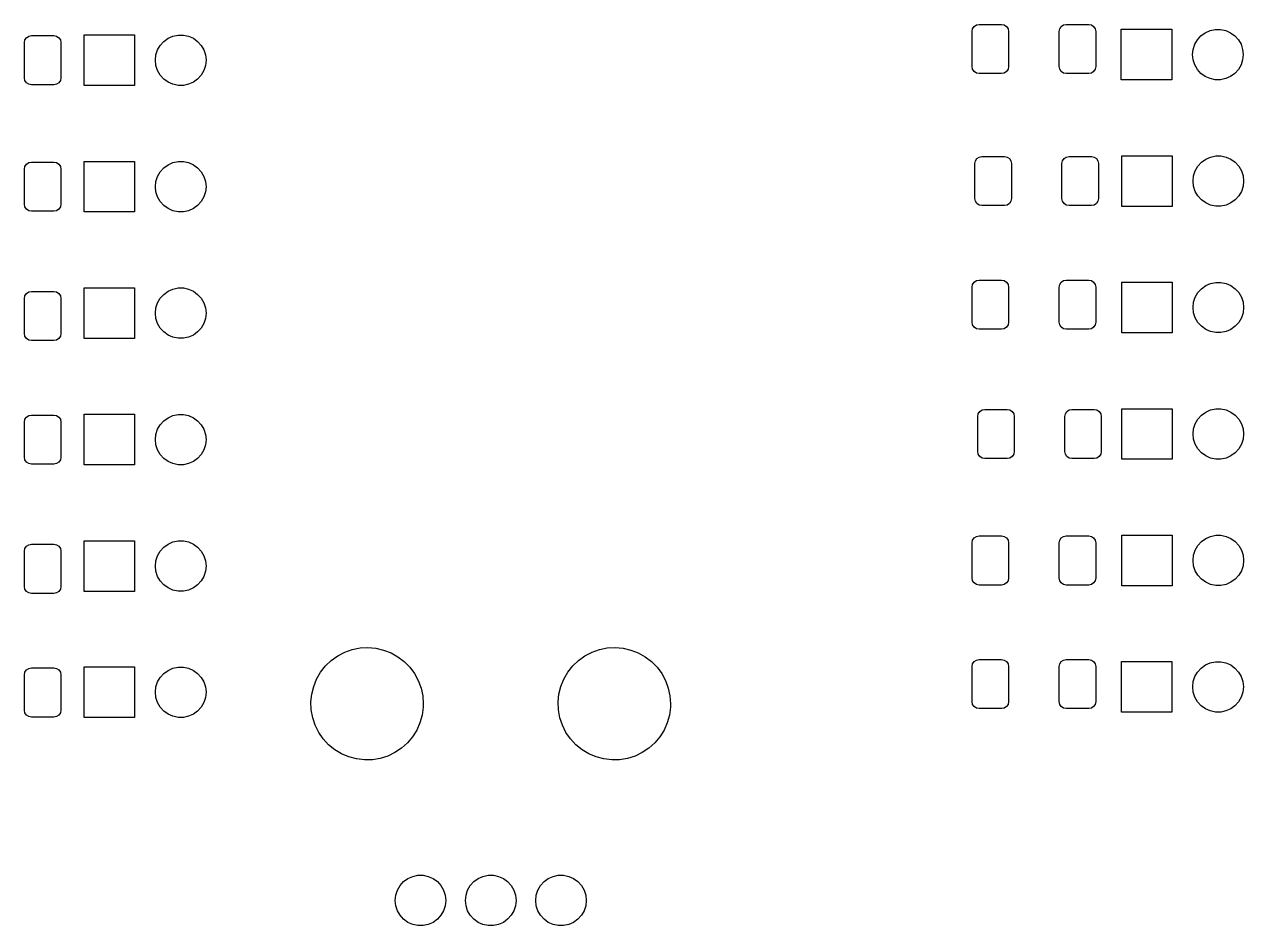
# Model space of a CAD drawing. Extents: x 119 to 479, y -311 to -51.
# Drawn here: x 300.5 to 343.9, y -178.29 to -146.22 of the extents above; entities that cross this region are included whole.
import ezdxf

# ---------------------------------------------------------------- set-up
doc = ezdxf.new("R2010")
doc.units = 0
doc.layers.add('BLACK', color=7, linetype='CONTINUOUS')

msp = doc.modelspace()

# ---------------------------------------------------------------- linework, layer by layer
at = {"layer": 'BLACK', "linetype": 'CONTINUOUS'}
for p, q in [((334.308, -146.298), (334.389, -146.244)), ((334.389, -146.244), (334.485, -146.225)), ((334.485, -146.225), (335.285, -146.225)), ((335.285, -146.225), (335.381, -146.244)), ((335.381, -146.244), (335.462, -146.298)), ((337.408, -146.298), (337.489, -146.244)), ((337.489, -146.244), (337.585, -146.225)), ((337.585, -146.225), (338.385, -146.225)), ((338.385, -146.225), (338.481, -146.244)), ((338.481, -146.244), (338.562, -146.298)), ((300.573, -146.698), (300.654, -146.644)), ((300.654, -146.644), (300.75, -146.625)), ((300.75, -146.625), (301.55, -146.625)), ((301.55, -146.625), (301.646, -146.644)), ((301.646, -146.644), (301.727, -146.698)), ((302.625, -148.4), (302.625, -146.6)), ((302.625, -146.6), (304.425, -146.6)), ((304.425, -146.6), (304.425, -148.4)), ((305.615, -146.721), (305.787, -146.644)), ((305.787, -146.644), (305.971, -146.605)), ((305.971, -146.605), (306.159, -146.605)), ((306.159, -146.605), (306.343, -146.644)), ((306.343, -146.644), (306.515, -146.721)), ((334.235, -146.475), (334.254, -146.379)), ((334.235, -147.725), (334.235, -146.475)), ((334.254, -146.379), (334.308, -146.298)), ((335.462, -146.298), (335.516, -146.379)), ((335.516, -146.379), (335.535, -146.475)), ((335.535, -146.475), (335.535, -147.725)), ((337.335, -146.475), (337.354, -146.379)), ((337.335, -147.725), (337.335, -146.475)), ((337.354, -146.379), (337.408, -146.298)), ((338.562, -146.298), (338.616, -146.379)), ((338.616, -146.379), (338.635, -146.475)), ((338.635, -146.475), (338.635, -147.725)), ((339.545, -148.2), (339.545, -146.4)), ((339.545, -146.4), (341.345, -146.4)), ((341.345, -146.4), (341.345, -148.2)), ((342.257, -146.771), (342.383, -146.631)), ((342.383, -146.631), (342.535, -146.521)), ((342.535, -146.521), (342.707, -146.444)), ((342.707, -146.444), (342.891, -146.405)), ((342.891, -146.405), (343.079, -146.405)), ((343.079, -146.405), (343.263, -146.444)), ((343.263, -146.444), (343.435, -146.521)), ((343.435, -146.521), (343.587, -146.631)), ((343.587, -146.631), (343.713, -146.771)), ((300.5, -146.875), (300.519, -146.779)), ((300.5, -148.125), (300.5, -146.875)), ((300.519, -146.779), (300.573, -146.698)), ((301.727, -146.698), (301.781, -146.779)), ((301.781, -146.779), (301.8, -146.875)), ((301.8, -146.875), (301.8, -148.125)), ((305.243, -147.134), (305.337, -146.971)), ((305.337, -146.971), (305.463, -146.831)), ((305.463, -146.831), (305.615, -146.721)), ((306.515, -146.721), (306.667, -146.831)), ((306.667, -146.831), (306.793, -146.971)), ((306.793, -146.971), (306.887, -147.134)), ((342.085, -147.3), (342.105, -147.113)), ((342.105, -147.113), (342.163, -146.934)), ((342.163, -146.934), (342.257, -146.771)), ((343.713, -146.771), (343.807, -146.934)), ((343.807, -146.934), (343.865, -147.113)), ((343.865, -147.113), (343.885, -147.3)), ((305.165, -147.5), (305.185, -147.313)), ((305.185, -147.687), (305.165, -147.5)), ((305.185, -147.313), (305.243, -147.134)), ((306.887, -147.134), (306.945, -147.313)), ((306.945, -147.313), (306.965, -147.5)), ((306.965, -147.5), (306.945, -147.687)), ((342.105, -147.487), (342.085, -147.3)), ((342.163, -147.666), (342.105, -147.487)), ((343.865, -147.487), (343.807, -147.666)), ((343.885, -147.3), (343.865, -147.487)), ((305.243, -147.866), (305.185, -147.687)), ((305.337, -148.029), (305.243, -147.866)), ((306.887, -147.866), (306.793, -148.029)), ((306.945, -147.687), (306.887, -147.866)), ((334.254, -147.821), (334.235, -147.725)), ((334.308, -147.902), (334.254, -147.821)), ((334.389, -147.956), (334.308, -147.902)), ((334.485, -147.975), (334.389, -147.956)), ((335.285, -147.975), (334.485, -147.975)), ((335.381, -147.956), (335.285, -147.975)), ((335.462, -147.902), (335.381, -147.956)), ((335.516, -147.821), (335.462, -147.902)), ((335.535, -147.725), (335.516, -147.821)), ((337.354, -147.821), (337.335, -147.725)), ((337.408, -147.902), (337.354, -147.821)), ((337.489, -147.956), (337.408, -147.902)), ((337.585, -147.975), (337.489, -147.956)), ((338.385, -147.975), (337.585, -147.975)), ((338.481, -147.956), (338.385, -147.975)), ((338.562, -147.902), (338.481, -147.956)), ((338.616, -147.821), (338.562, -147.902)), ((338.635, -147.725), (338.616, -147.821)), ((342.257, -147.829), (342.163, -147.666)), ((342.383, -147.969), (342.257, -147.829)), ((342.535, -148.079), (342.383, -147.969)), ((343.587, -147.969), (343.435, -148.079)), ((343.713, -147.829), (343.587, -147.969)), ((343.807, -147.666), (343.713, -147.829)), ((300.519, -148.221), (300.5, -148.125)), ((300.573, -148.302), (300.519, -148.221)), ((300.654, -148.356), (300.573, -148.302)), ((300.75, -148.375), (300.654, -148.356)), ((301.55, -148.375), (300.75, -148.375)), ((301.646, -148.356), (301.55, -148.375)), ((301.727, -148.302), (301.646, -148.356)), ((301.781, -148.221), (301.727, -148.302)), ((301.8, -148.125), (301.781, -148.221)), ((304.425, -148.4), (302.625, -148.4)), ((305.463, -148.169), (305.337, -148.029)), ((305.615, -148.279), (305.463, -148.169)), ((305.787, -148.356), (305.615, -148.279)), ((305.971, -148.395), (305.787, -148.356)), ((306.159, -148.395), (305.971, -148.395)), ((306.343, -148.356), (306.159, -148.395)), ((306.515, -148.279), (306.343, -148.356)), ((306.667, -148.169), (306.515, -148.279)), ((306.793, -148.029), (306.667, -148.169)), ((341.345, -148.2), (339.545, -148.2)), ((342.707, -148.156), (342.535, -148.079)), ((342.891, -148.195), (342.707, -148.156)), ((343.079, -148.195), (342.891, -148.195)), ((343.263, -148.156), (343.079, -148.195)), ((343.435, -148.079), (343.263, -148.156)), ((334.354, -151.079), (334.408, -150.998)), ((334.408, -150.998), (334.489, -150.944)), ((334.489, -150.944), (334.585, -150.925)), ((334.585, -150.925), (335.385, -150.925)), ((335.385, -150.925), (335.481, -150.944)), ((335.481, -150.944), (335.562, -150.998)), ((335.562, -150.998), (335.616, -151.079)), ((337.454, -151.079), (337.508, -150.998)), ((337.508, -150.998), (337.589, -150.944)), ((337.589, -150.944), (337.685, -150.925)), ((337.685, -150.925), (338.485, -150.925)), ((338.485, -150.925), (338.581, -150.944)), ((338.581, -150.944), (338.662, -150.998)), ((338.662, -150.998), (338.716, -151.079)), ((339.56, -152.7), (339.56, -150.9)), ((339.56, -150.9), (341.36, -150.9)), ((341.36, -150.9), (341.36, -152.7)), ((342.398, -151.131), (342.55, -151.021)), ((342.55, -151.021), (342.722, -150.944)), ((342.722, -150.944), (342.906, -150.905)), ((342.906, -150.905), (343.094, -150.905)), ((343.094, -150.905), (343.278, -150.944)), ((343.278, -150.944), (343.45, -151.021)), ((343.45, -151.021), (343.602, -151.131)), ((300.5, -151.375), (300.519, -151.279)), ((300.5, -152.625), (300.5, -151.375)), ((300.519, -151.279), (300.573, -151.198)), ((300.573, -151.198), (300.654, -151.144)), ((300.654, -151.144), (300.75, -151.125)), ((300.75, -151.125), (301.55, -151.125)), ((301.55, -151.125), (301.646, -151.144)), ((301.646, -151.144), (301.727, -151.198)), ((301.727, -151.198), (301.781, -151.279)), ((301.781, -151.279), (301.8, -151.375)), ((301.8, -151.375), (301.8, -152.625)), ((302.625, -152.9), (302.625, -151.1)), ((302.625, -151.1), (304.425, -151.1)), ((304.425, -151.1), (304.425, -152.9)), ((305.337, -151.471), (305.463, -151.331)), ((305.463, -151.331), (305.615, -151.221)), ((305.615, -151.221), (305.787, -151.144)), ((305.787, -151.144), (305.971, -151.105)), ((305.971, -151.105), (306.159, -151.105)), ((306.159, -151.105), (306.343, -151.144)), ((306.343, -151.144), (306.515, -151.221)), ((306.515, -151.221), (306.667, -151.331)), ((306.667, -151.331), (306.793, -151.471)), ((334.335, -151.175), (334.354, -151.079)), ((334.335, -152.425), (334.335, -151.175)), ((335.616, -151.079), (335.635, -151.175)), ((335.635, -151.175), (335.635, -152.425)), ((337.435, -151.175), (337.454, -151.079)), ((337.435, -152.425), (337.435, -151.175)), ((338.716, -151.079), (338.735, -151.175)), ((338.735, -151.175), (338.735, -152.425)), ((342.12, -151.613), (342.178, -151.434)), ((342.178, -151.434), (342.272, -151.271)), ((342.272, -151.271), (342.398, -151.131)), ((343.602, -151.131), (343.728, -151.271)), ((343.728, -151.271), (343.822, -151.434)), ((343.822, -151.434), (343.88, -151.613)), ((305.165, -152), (305.185, -151.813)), ((305.185, -151.813), (305.243, -151.634)), ((305.243, -151.634), (305.337, -151.471)), ((306.793, -151.471), (306.887, -151.634)), ((306.887, -151.634), (306.945, -151.813)), ((306.945, -151.813), (306.965, -152)), ((342.1, -151.8), (342.12, -151.613)), ((342.12, -151.987), (342.1, -151.8)), ((343.88, -151.613), (343.9, -151.8)), ((343.9, -151.8), (343.88, -151.987)), ((305.185, -152.187), (305.165, -152)), ((305.243, -152.366), (305.185, -152.187)), ((306.945, -152.187), (306.887, -152.366)), ((306.965, -152), (306.945, -152.187)), ((342.178, -152.166), (342.12, -151.987)), ((342.272, -152.329), (342.178, -152.166)), ((342.398, -152.469), (342.272, -152.329)), ((343.728, -152.329), (343.602, -152.469)), ((343.822, -152.166), (343.728, -152.329)), ((343.88, -151.987), (343.822, -152.166)), ((300.519, -152.721), (300.5, -152.625)), ((300.573, -152.802), (300.519, -152.721)), ((301.781, -152.721), (301.727, -152.802)), ((301.8, -152.625), (301.781, -152.721)), ((305.337, -152.529), (305.243, -152.366)), ((305.463, -152.669), (305.337, -152.529)), ((305.615, -152.779), (305.463, -152.669)), ((306.667, -152.669), (306.515, -152.779)), ((306.793, -152.529), (306.667, -152.669)), ((306.887, -152.366), (306.793, -152.529)), ((334.354, -152.521), (334.335, -152.425)), ((334.408, -152.602), (334.354, -152.521)), ((334.489, -152.656), (334.408, -152.602)), ((334.585, -152.675), (334.489, -152.656)), ((335.385, -152.675), (334.585, -152.675)), ((335.481, -152.656), (335.385, -152.675)), ((335.562, -152.602), (335.481, -152.656)), ((335.616, -152.521), (335.562, -152.602)), ((335.635, -152.425), (335.616, -152.521)), ((337.454, -152.521), (337.435, -152.425)), ((337.508, -152.602), (337.454, -152.521)), ((337.589, -152.656), (337.508, -152.602)), ((337.685, -152.675), (337.589, -152.656)), ((338.485, -152.675), (337.685, -152.675)), ((338.581, -152.656), (338.485, -152.675)), ((338.662, -152.602), (338.581, -152.656)), ((338.716, -152.521), (338.662, -152.602)), ((338.735, -152.425), (338.716, -152.521)), ((341.36, -152.7), (339.56, -152.7)), ((342.55, -152.579), (342.398, -152.469)), ((342.722, -152.656), (342.55, -152.579)), ((342.906, -152.695), (342.722, -152.656)), ((343.094, -152.695), (342.906, -152.695)), ((343.278, -152.656), (343.094, -152.695)), ((343.45, -152.579), (343.278, -152.656)), ((343.602, -152.469), (343.45, -152.579)), ((300.654, -152.856), (300.573, -152.802)), ((300.75, -152.875), (300.654, -152.856)), ((301.55, -152.875), (300.75, -152.875)), ((301.646, -152.856), (301.55, -152.875)), ((301.727, -152.802), (301.646, -152.856)), ((304.425, -152.9), (302.625, -152.9)), ((305.787, -152.856), (305.615, -152.779)), ((305.971, -152.895), (305.787, -152.856)), ((306.159, -152.895), (305.971, -152.895)), ((306.343, -152.856), (306.159, -152.895)), ((306.515, -152.779), (306.343, -152.856)), ((334.308, -155.398), (334.389, -155.344)), ((334.389, -155.344), (334.485, -155.325)), ((334.485, -155.325), (335.285, -155.325)), ((335.285, -155.325), (335.381, -155.344)), ((335.381, -155.344), (335.462, -155.398)), ((337.408, -155.398), (337.489, -155.344)), ((337.489, -155.344), (337.585, -155.325)), ((337.585, -155.325), (338.385, -155.325)), ((338.385, -155.325), (338.481, -155.344)), ((338.481, -155.344), (338.562, -155.398)), ((300.519, -155.879), (300.573, -155.798)), ((300.573, -155.798), (300.654, -155.744)), ((300.654, -155.744), (300.75, -155.725)), ((300.75, -155.725), (301.55, -155.725)), ((301.55, -155.725), (301.646, -155.744)), ((301.646, -155.744), (301.727, -155.798)), ((301.727, -155.798), (301.781, -155.879)), ((302.625, -157.4), (302.625, -155.6)), ((302.625, -155.6), (304.425, -155.6)), ((304.425, -155.6), (304.425, -157.4)), ((305.463, -155.831), (305.615, -155.721)), ((305.615, -155.721), (305.787, -155.644)), ((305.787, -155.644), (305.971, -155.605)), ((305.971, -155.605), (306.159, -155.605)), ((306.159, -155.605), (306.343, -155.644)), ((306.343, -155.644), (306.515, -155.721)), ((306.515, -155.721), (306.667, -155.831)), ((334.235, -155.575), (334.254, -155.479)), ((334.235, -156.825), (334.235, -155.575)), ((334.254, -155.479), (334.308, -155.398)), ((335.462, -155.398), (335.516, -155.479)), ((335.516, -155.479), (335.535, -155.575)), ((335.535, -155.575), (335.535, -156.825)), ((337.335, -155.575), (337.354, -155.479)), ((337.335, -156.825), (337.335, -155.575)), ((337.354, -155.479), (337.408, -155.398)), ((338.562, -155.398), (338.616, -155.479)), ((338.616, -155.479), (338.635, -155.575)), ((338.635, -155.575), (338.635, -156.825)), ((339.56, -157.2), (339.56, -155.4)), ((339.56, -155.4), (341.36, -155.4)), ((341.36, -155.4), (341.36, -157.2)), ((342.178, -155.934), (342.272, -155.771)), ((342.272, -155.771), (342.398, -155.631)), ((342.398, -155.631), (342.55, -155.521)), ((342.55, -155.521), (342.722, -155.444)), ((342.722, -155.444), (342.906, -155.405)), ((342.906, -155.405), (343.094, -155.405)), ((343.094, -155.405), (343.278, -155.444)), ((343.278, -155.444), (343.45, -155.521)), ((343.45, -155.521), (343.602, -155.631)), ((343.602, -155.631), (343.728, -155.771)), ((343.728, -155.771), (343.822, -155.934)), ((300.5, -155.975), (300.519, -155.879)), ((300.5, -157.225), (300.5, -155.975)), ((301.781, -155.879), (301.8, -155.975)), ((301.8, -155.975), (301.8, -157.225)), ((305.185, -156.313), (305.243, -156.134)), ((305.243, -156.134), (305.337, -155.971)), ((305.337, -155.971), (305.463, -155.831)), ((306.667, -155.831), (306.793, -155.971)), ((306.793, -155.971), (306.887, -156.134)), ((306.887, -156.134), (306.945, -156.313)), ((342.1, -156.3), (342.12, -156.113)), ((342.12, -156.113), (342.178, -155.934)), ((343.822, -155.934), (343.88, -156.113)), ((343.88, -156.113), (343.9, -156.3)), ((305.165, -156.5), (305.185, -156.313)), ((305.185, -156.687), (305.165, -156.5)), ((306.945, -156.313), (306.965, -156.5)), ((306.965, -156.5), (306.945, -156.687)), ((342.12, -156.487), (342.1, -156.3)), ((342.178, -156.666), (342.12, -156.487)), ((342.272, -156.829), (342.178, -156.666)), ((343.822, -156.666), (343.728, -156.829)), ((343.88, -156.487), (343.822, -156.666)), ((343.9, -156.3), (343.88, -156.487)), ((305.243, -156.866), (305.185, -156.687)), ((305.337, -157.029), (305.243, -156.866)), ((305.463, -157.169), (305.337, -157.029)), ((306.793, -157.029), (306.667, -157.169)), ((306.887, -156.866), (306.793, -157.029)), ((306.945, -156.687), (306.887, -156.866)), ((334.254, -156.921), (334.235, -156.825)), ((334.308, -157.002), (334.254, -156.921)), ((334.389, -157.056), (334.308, -157.002)), ((334.485, -157.075), (334.389, -157.056)), ((335.285, -157.075), (334.485, -157.075)), ((335.381, -157.056), (335.285, -157.075)), ((335.462, -157.002), (335.381, -157.056)), ((335.516, -156.921), (335.462, -157.002)), ((335.535, -156.825), (335.516, -156.921)), ((337.354, -156.921), (337.335, -156.825)), ((337.408, -157.002), (337.354, -156.921)), ((337.489, -157.056), (337.408, -157.002)), ((337.585, -157.075), (337.489, -157.056)), ((338.385, -157.075), (337.585, -157.075)), ((338.481, -157.056), (338.385, -157.075)), ((338.562, -157.002), (338.481, -157.056)), ((338.616, -156.921), (338.562, -157.002)), ((338.635, -156.825), (338.616, -156.921)), ((342.398, -156.969), (342.272, -156.829)), ((342.55, -157.079), (342.398, -156.969)), ((342.722, -157.156), (342.55, -157.079)), ((343.45, -157.079), (343.278, -157.156)), ((343.602, -156.969), (343.45, -157.079)), ((343.728, -156.829), (343.602, -156.969)), ((300.519, -157.321), (300.5, -157.225)), ((300.573, -157.402), (300.519, -157.321)), ((300.654, -157.456), (300.573, -157.402)), ((300.75, -157.475), (300.654, -157.456)), ((301.55, -157.475), (300.75, -157.475)), ((301.646, -157.456), (301.55, -157.475)), ((301.727, -157.402), (301.646, -157.456)), ((301.781, -157.321), (301.727, -157.402)), ((301.8, -157.225), (301.781, -157.321)), ((304.425, -157.4), (302.625, -157.4)), ((305.615, -157.279), (305.463, -157.169)), ((305.787, -157.356), (305.615, -157.279)), ((305.971, -157.395), (305.787, -157.356)), ((306.159, -157.395), (305.971, -157.395)), ((306.343, -157.356), (306.159, -157.395)), ((306.515, -157.279), (306.343, -157.356)), ((306.667, -157.169), (306.515, -157.279)), ((341.36, -157.2), (339.56, -157.2)), ((342.906, -157.195), (342.722, -157.156)), ((343.094, -157.195), (342.906, -157.195)), ((343.278, -157.156), (343.094, -157.195)), ((300.573, -160.198), (300.654, -160.144)), ((300.654, -160.144), (300.75, -160.125)), ((300.75, -160.125), (301.55, -160.125)), ((301.55, -160.125), (301.646, -160.144)), ((301.646, -160.144), (301.727, -160.198)), ((302.625, -161.9), (302.625, -160.1)), ((302.625, -160.1), (304.425, -160.1)), ((304.425, -160.1), (304.425, -161.9)), ((305.615, -160.221), (305.787, -160.144)), ((305.787, -160.144), (305.971, -160.105)), ((305.971, -160.105), (306.159, -160.105)), ((306.159, -160.105), (306.343, -160.144)), ((306.343, -160.144), (306.515, -160.221)), ((334.435, -160.175), (334.454, -160.079)), ((334.454, -160.079), (334.508, -159.998)), ((334.508, -159.998), (334.589, -159.944)), ((334.589, -159.944), (334.685, -159.925)), ((334.685, -159.925), (335.485, -159.925)), ((335.485, -159.925), (335.581, -159.944)), ((335.581, -159.944), (335.662, -159.998)), ((335.662, -159.998), (335.716, -160.079)), ((335.716, -160.079), (335.735, -160.175)), ((337.535, -160.175), (337.554, -160.079)), ((337.554, -160.079), (337.608, -159.998)), ((337.608, -159.998), (337.689, -159.944)), ((337.689, -159.944), (337.785, -159.925)), ((337.785, -159.925), (338.585, -159.925)), ((338.585, -159.925), (338.681, -159.944)), ((338.681, -159.944), (338.762, -159.998)), ((338.762, -159.998), (338.816, -160.079)), ((338.816, -160.079), (338.835, -160.175)), ((339.56, -161.7), (339.56, -159.9)), ((339.56, -159.9), (341.36, -159.9)), ((341.36, -159.9), (341.36, -161.7)), ((342.272, -160.271), (342.398, -160.131)), ((342.398, -160.131), (342.55, -160.021)), ((342.55, -160.021), (342.722, -159.944)), ((342.722, -159.944), (342.906, -159.905)), ((342.906, -159.905), (343.094, -159.905)), ((343.094, -159.905), (343.278, -159.944)), ((343.278, -159.944), (343.45, -160.021)), ((343.45, -160.021), (343.602, -160.131)), ((343.602, -160.131), (343.728, -160.271)), ((300.5, -160.375), (300.519, -160.279)), ((300.5, -161.625), (300.5, -160.375)), ((300.519, -160.279), (300.573, -160.198)), ((301.727, -160.198), (301.781, -160.279)), ((301.781, -160.279), (301.8, -160.375)), ((301.8, -160.375), (301.8, -161.625)), ((305.243, -160.634), (305.337, -160.471)), ((305.337, -160.471), (305.463, -160.331)), ((305.463, -160.331), (305.615, -160.221)), ((306.515, -160.221), (306.667, -160.331)), ((306.667, -160.331), (306.793, -160.471)), ((306.793, -160.471), (306.887, -160.634)), ((334.435, -161.425), (334.435, -160.175)), ((335.735, -160.175), (335.735, -161.425)), ((337.535, -161.425), (337.535, -160.175)), ((338.835, -160.175), (338.835, -161.425)), ((342.12, -160.613), (342.178, -160.434)), ((342.178, -160.434), (342.272, -160.271)), ((343.728, -160.271), (343.822, -160.434)), ((343.822, -160.434), (343.88, -160.613)), ((305.165, -161), (305.185, -160.813)), ((305.185, -161.187), (305.165, -161)), ((305.185, -160.813), (305.243, -160.634)), ((306.887, -160.634), (306.945, -160.813)), ((306.945, -160.813), (306.965, -161)), ((306.965, -161), (306.945, -161.187)), ((342.1, -160.8), (342.12, -160.613)), ((342.12, -160.987), (342.1, -160.8)), ((342.178, -161.166), (342.12, -160.987)), ((343.88, -160.987), (343.822, -161.166)), ((343.88, -160.613), (343.9, -160.8)), ((343.9, -160.8), (343.88, -160.987)), ((305.243, -161.366), (305.185, -161.187)), ((305.337, -161.529), (305.243, -161.366)), ((306.887, -161.366), (306.793, -161.529)), ((306.945, -161.187), (306.887, -161.366)), ((334.454, -161.521), (334.435, -161.425)), ((335.735, -161.425), (335.716, -161.521)), ((337.554, -161.521), (337.535, -161.425)), ((338.835, -161.425), (338.816, -161.521)), ((342.272, -161.329), (342.178, -161.166)), ((342.398, -161.469), (342.272, -161.329)), ((343.728, -161.329), (343.602, -161.469)), ((343.822, -161.166), (343.728, -161.329)), ((300.519, -161.721), (300.5, -161.625)), ((300.573, -161.802), (300.519, -161.721)), ((300.654, -161.856), (300.573, -161.802)), ((300.75, -161.875), (300.654, -161.856)), ((301.55, -161.875), (300.75, -161.875)), ((301.646, -161.856), (301.55, -161.875)), ((301.727, -161.802), (301.646, -161.856)), ((301.781, -161.721), (301.727, -161.802)), ((301.8, -161.625), (301.781, -161.721)), ((305.463, -161.669), (305.337, -161.529)), ((305.615, -161.779), (305.463, -161.669)), ((305.787, -161.856), (305.615, -161.779)), ((305.971, -161.895), (305.787, -161.856)), ((306.343, -161.856), (306.159, -161.895)), ((306.515, -161.779), (306.343, -161.856)), ((306.667, -161.669), (306.515, -161.779)), ((306.793, -161.529), (306.667, -161.669)), ((334.508, -161.602), (334.454, -161.521)), ((334.589, -161.656), (334.508, -161.602)), ((334.685, -161.675), (334.589, -161.656)), ((335.485, -161.675), (334.685, -161.675)), ((335.581, -161.656), (335.485, -161.675)), ((335.662, -161.602), (335.581, -161.656)), ((335.716, -161.521), (335.662, -161.602)), ((337.608, -161.602), (337.554, -161.521)), ((337.689, -161.656), (337.608, -161.602)), ((337.785, -161.675), (337.689, -161.656)), ((338.585, -161.675), (337.785, -161.675)), ((338.681, -161.656), (338.585, -161.675)), ((338.762, -161.602), (338.681, -161.656)), ((338.816, -161.521), (338.762, -161.602)), ((341.36, -161.7), (339.56, -161.7)), ((342.55, -161.579), (342.398, -161.469)), ((342.722, -161.656), (342.55, -161.579)), ((342.906, -161.695), (342.722, -161.656)), ((343.094, -161.695), (342.906, -161.695)), ((343.278, -161.656), (343.094, -161.695)), ((343.45, -161.579), (343.278, -161.656)), ((343.602, -161.469), (343.45, -161.579)), ((304.425, -161.9), (302.625, -161.9)), ((306.159, -161.895), (305.971, -161.895)), ((334.308, -164.498), (334.389, -164.444)), ((334.389, -164.444), (334.485, -164.425)), ((334.485, -164.425), (335.285, -164.425)), ((335.285, -164.425), (335.381, -164.444)), ((335.381, -164.444), (335.462, -164.498)), ((337.408, -164.498), (337.489, -164.444)), ((337.489, -164.444), (337.585, -164.425)), ((337.585, -164.425), (338.385, -164.425)), ((338.385, -164.425), (338.481, -164.444)), ((338.481, -164.444), (338.562, -164.498)), ((339.56, -166.2), (339.56, -164.4)), ((339.56, -164.4), (341.36, -164.4)), ((341.36, -164.4), (341.36, -166.2)), ((342.55, -164.521), (342.722, -164.444)), ((342.722, -164.444), (342.906, -164.405)), ((342.906, -164.405), (343.094, -164.405)), ((343.094, -164.405), (343.278, -164.444)), ((343.278, -164.444), (343.45, -164.521)), ((300.5, -164.975), (300.519, -164.879)), ((300.519, -164.879), (300.573, -164.798)), ((300.573, -164.798), (300.654, -164.744)), ((300.654, -164.744), (300.75, -164.725)), ((300.75, -164.725), (301.55, -164.725)), ((301.55, -164.725), (301.646, -164.744)), ((301.646, -164.744), (301.727, -164.798)), ((301.727, -164.798), (301.781, -164.879)), ((301.781, -164.879), (301.8, -164.975)), ((302.625, -166.4), (302.625, -164.6)), ((302.625, -164.6), (304.425, -164.6)), ((304.425, -164.6), (304.425, -166.4)), ((305.337, -164.971), (305.463, -164.831)), ((305.463, -164.831), (305.615, -164.721)), ((305.615, -164.721), (305.787, -164.644)), ((305.787, -164.644), (305.971, -164.605)), ((305.971, -164.605), (306.159, -164.605)), ((306.159, -164.605), (306.343, -164.644)), ((306.343, -164.644), (306.515, -164.721)), ((306.515, -164.721), (306.667, -164.831)), ((306.667, -164.831), (306.793, -164.971)), ((334.235, -164.675), (334.254, -164.579)), ((334.235, -165.925), (334.235, -164.675)), ((334.254, -164.579), (334.308, -164.498)), ((335.462, -164.498), (335.516, -164.579)), ((335.516, -164.579), (335.535, -164.675)), ((335.535, -164.675), (335.535, -165.925)), ((337.335, -164.675), (337.354, -164.579)), ((337.335, -165.925), (337.335, -164.675)), ((337.354, -164.579), (337.408, -164.498)), ((338.562, -164.498), (338.616, -164.579)), ((338.616, -164.579), (338.635, -164.675)), ((338.635, -164.675), (338.635, -165.925)), ((342.178, -164.934), (342.272, -164.771)), ((342.272, -164.771), (342.398, -164.631)), ((342.398, -164.631), (342.55, -164.521)), ((343.45, -164.521), (343.602, -164.631)), ((343.602, -164.631), (343.728, -164.771)), ((343.728, -164.771), (343.822, -164.934)), ((300.5, -166.225), (300.5, -164.975)), ((301.8, -164.975), (301.8, -166.225)), ((305.165, -165.5), (305.185, -165.313)), ((305.185, -165.313), (305.243, -165.134)), ((305.243, -165.134), (305.337, -164.971)), ((306.793, -164.971), (306.887, -165.134)), ((306.887, -165.134), (306.945, -165.313)), ((306.945, -165.313), (306.965, -165.5)), ((342.1, -165.3), (342.12, -165.113)), ((342.12, -165.487), (342.1, -165.3)), ((342.12, -165.113), (342.178, -164.934)), ((343.822, -164.934), (343.88, -165.113)), ((343.88, -165.113), (343.9, -165.3)), ((343.9, -165.3), (343.88, -165.487)), ((305.185, -165.687), (305.165, -165.5)), ((305.243, -165.866), (305.185, -165.687)), ((306.945, -165.687), (306.887, -165.866)), ((306.965, -165.5), (306.945, -165.687)), ((342.178, -165.666), (342.12, -165.487)), ((342.272, -165.829), (342.178, -165.666)), ((343.822, -165.666), (343.728, -165.829)), ((343.88, -165.487), (343.822, -165.666)), ((305.337, -166.029), (305.243, -165.866)), ((305.463, -166.169), (305.337, -166.029)), ((305.615, -166.279), (305.463, -166.169)), ((306.667, -166.169), (306.515, -166.279)), ((306.793, -166.029), (306.667, -166.169)), ((306.887, -165.866), (306.793, -166.029)), ((334.254, -166.021), (334.235, -165.925)), ((334.308, -166.102), (334.254, -166.021)), ((334.389, -166.156), (334.308, -166.102)), ((334.485, -166.175), (334.389, -166.156)), ((335.285, -166.175), (334.485, -166.175)), ((335.381, -166.156), (335.285, -166.175)), ((335.462, -166.102), (335.381, -166.156)), ((335.516, -166.021), (335.462, -166.102)), ((335.535, -165.925), (335.516, -166.021)), ((337.354, -166.021), (337.335, -165.925)), ((337.408, -166.102), (337.354, -166.021)), ((337.489, -166.156), (337.408, -166.102)), ((337.585, -166.175), (337.489, -166.156)), ((338.385, -166.175), (337.585, -166.175)), ((338.481, -166.156), (338.385, -166.175)), ((338.562, -166.102), (338.481, -166.156)), ((338.616, -166.021), (338.562, -166.102)), ((338.635, -165.925), (338.616, -166.021)), ((341.36, -166.2), (339.56, -166.2)), ((342.398, -165.969), (342.272, -165.829)), ((342.55, -166.079), (342.398, -165.969)), ((342.722, -166.156), (342.55, -166.079)), ((342.906, -166.195), (342.722, -166.156)), ((343.094, -166.195), (342.906, -166.195)), ((343.278, -166.156), (343.094, -166.195)), ((343.45, -166.079), (343.278, -166.156)), ((343.602, -165.969), (343.45, -166.079)), ((343.728, -165.829), (343.602, -165.969)), ((300.519, -166.321), (300.5, -166.225)), ((300.573, -166.402), (300.519, -166.321)), ((300.654, -166.456), (300.573, -166.402)), ((300.75, -166.475), (300.654, -166.456)), ((301.55, -166.475), (300.75, -166.475)), ((301.646, -166.456), (301.55, -166.475)), ((301.727, -166.402), (301.646, -166.456)), ((301.781, -166.321), (301.727, -166.402)), ((301.8, -166.225), (301.781, -166.321)), ((304.425, -166.4), (302.625, -166.4)), ((305.787, -166.356), (305.615, -166.279)), ((305.971, -166.395), (305.787, -166.356)), ((306.159, -166.395), (305.971, -166.395)), ((306.343, -166.356), (306.159, -166.395)), ((306.515, -166.279), (306.343, -166.356)), ((311.425, -168.859), (311.655, -168.695)), ((311.655, -168.695), (311.906, -168.564)), ((311.906, -168.564), (312.172, -168.471)), ((312.172, -168.471), (312.449, -168.416)), ((312.449, -168.416), (312.731, -168.4)), ((312.731, -168.4), (313.013, -168.425)), ((313.013, -168.425), (313.288, -168.488)), ((313.288, -168.488), (313.552, -168.59)), ((313.552, -168.59), (313.798, -168.728)), ((313.798, -168.728), (314.023, -168.9)), ((320.225, -168.859), (320.455, -168.695)), ((320.455, -168.695), (320.706, -168.564)), ((320.706, -168.564), (320.972, -168.471)), ((320.972, -168.471), (321.249, -168.416)), ((321.249, -168.416), (321.531, -168.4)), ((321.531, -168.4), (321.813, -168.425)), ((321.813, -168.425), (322.088, -168.488)), ((322.088, -168.488), (322.352, -168.59)), ((322.352, -168.59), (322.598, -168.728)), ((322.598, -168.728), (322.823, -168.9)), ((334.389, -168.844), (334.485, -168.825)), ((334.485, -168.825), (335.285, -168.825)), ((335.285, -168.825), (335.381, -168.844)), ((337.489, -168.844), (337.585, -168.825)), ((337.585, -168.825), (338.385, -168.825)), ((338.385, -168.825), (338.481, -168.844)), ((300.519, -169.279), (300.573, -169.198)), ((300.573, -169.198), (300.654, -169.144)), ((300.654, -169.144), (300.75, -169.125)), ((300.75, -169.125), (301.55, -169.125)), ((301.55, -169.125), (301.646, -169.144)), ((301.646, -169.144), (301.727, -169.198)), ((301.727, -169.198), (301.781, -169.279)), ((302.625, -170.89), (302.625, -169.09)), ((302.625, -169.09), (304.425, -169.09)), ((304.425, -169.09), (304.425, -170.89)), ((305.463, -169.321), (305.615, -169.211)), ((305.615, -169.211), (305.787, -169.134)), ((305.787, -169.134), (305.971, -169.095)), ((305.971, -169.095), (306.159, -169.095)), ((306.159, -169.095), (306.343, -169.134)), ((306.343, -169.134), (306.515, -169.211)), ((306.515, -169.211), (306.667, -169.321)), ((311.046, -169.276), (311.221, -169.054)), ((311.221, -169.054), (311.425, -168.859)), ((314.023, -168.9), (314.221, -169.101)), ((314.221, -169.101), (314.389, -169.328)), ((319.846, -169.276), (320.021, -169.054)), ((320.021, -169.054), (320.225, -168.859)), ((322.823, -168.9), (323.021, -169.101)), ((323.021, -169.101), (323.189, -169.328)), ((334.235, -169.075), (334.254, -168.979)), ((334.235, -170.325), (334.235, -169.075)), ((334.254, -168.979), (334.308, -168.898)), ((334.308, -168.898), (334.389, -168.844)), ((335.381, -168.844), (335.462, -168.898)), ((335.462, -168.898), (335.516, -168.979)), ((335.516, -168.979), (335.535, -169.075)), ((335.535, -169.075), (335.535, -170.325)), ((337.335, -169.075), (337.354, -168.979)), ((337.335, -170.325), (337.335, -169.075)), ((337.354, -168.979), (337.408, -168.898)), ((337.408, -168.898), (337.489, -168.844)), ((338.481, -168.844), (338.562, -168.898)), ((338.562, -168.898), (338.616, -168.979)), ((338.616, -168.979), (338.635, -169.075)), ((338.635, -169.075), (338.635, -170.325)), ((339.55, -170.7), (339.55, -168.9)), ((339.55, -168.9), (341.35, -168.9)), ((341.35, -168.9), (341.35, -170.7)), ((342.262, -169.271), (342.388, -169.131)), ((342.388, -169.131), (342.54, -169.021)), ((342.54, -169.021), (342.712, -168.944)), ((342.712, -168.944), (342.896, -168.905)), ((342.896, -168.905), (343.084, -168.905)), ((343.084, -168.905), (343.268, -168.944)), ((343.268, -168.944), (343.44, -169.021)), ((343.44, -169.021), (343.592, -169.131)), ((343.592, -169.131), (343.718, -169.271)), ((300.5, -169.375), (300.519, -169.279)), ((300.5, -170.625), (300.5, -169.375)), ((301.781, -169.279), (301.8, -169.375)), ((301.8, -169.375), (301.8, -170.625)), ((305.185, -169.803), (305.243, -169.624)), ((305.243, -169.624), (305.337, -169.461)), ((305.337, -169.461), (305.463, -169.321)), ((306.667, -169.321), (306.793, -169.461)), ((306.793, -169.461), (306.887, -169.624)), ((306.887, -169.624), (306.945, -169.803)), ((310.798, -169.782), (310.904, -169.52)), ((310.904, -169.52), (311.046, -169.276)), ((314.389, -169.328), (314.523, -169.577)), ((314.523, -169.577), (314.621, -169.842)), ((319.598, -169.782), (319.704, -169.52)), ((319.704, -169.52), (319.846, -169.276)), ((323.189, -169.328), (323.323, -169.577)), ((323.323, -169.577), (323.421, -169.842)), ((342.09, -169.8), (342.11, -169.613)), ((342.11, -169.613), (342.168, -169.434)), ((342.168, -169.434), (342.262, -169.271)), ((343.718, -169.271), (343.812, -169.434)), ((343.812, -169.434), (343.87, -169.613)), ((343.87, -169.613), (343.89, -169.8)), ((305.165, -169.99), (305.185, -169.803)), ((305.185, -170.177), (305.165, -169.99)), ((306.945, -169.803), (306.965, -169.99)), ((306.965, -169.99), (306.945, -170.177)), ((310.701, -170.337), (310.73, -170.056)), ((310.73, -170.056), (310.798, -169.782)), ((314.621, -169.842), (314.68, -170.118)), ((314.68, -170.118), (314.7, -170.4)), ((319.501, -170.337), (319.53, -170.056)), ((319.53, -170.056), (319.598, -169.782)), ((323.421, -169.842), (323.48, -170.118)), ((323.48, -170.118), (323.5, -170.4)), ((342.11, -169.987), (342.09, -169.8)), ((342.168, -170.166), (342.11, -169.987)), ((343.87, -169.987), (343.812, -170.166)), ((343.89, -169.8), (343.87, -169.987)), ((305.243, -170.356), (305.185, -170.177)), ((305.337, -170.519), (305.243, -170.356)), ((305.463, -170.659), (305.337, -170.519)), ((306.793, -170.519), (306.667, -170.659)), ((306.887, -170.356), (306.793, -170.519)), ((306.945, -170.177), (306.887, -170.356)), ((310.712, -170.619), (310.701, -170.337)), ((314.696, -170.526), (314.658, -170.806)), ((314.7, -170.4), (314.696, -170.526)), ((319.512, -170.619), (319.501, -170.337)), ((323.496, -170.526), (323.458, -170.806)), ((323.5, -170.4), (323.496, -170.526)), ((334.254, -170.421), (334.235, -170.325)), ((334.308, -170.502), (334.254, -170.421)), ((334.389, -170.556), (334.308, -170.502)), ((334.485, -170.575), (334.389, -170.556)), ((335.381, -170.556), (335.285, -170.575)), ((335.462, -170.502), (335.381, -170.556)), ((335.516, -170.421), (335.462, -170.502)), ((335.535, -170.325), (335.516, -170.421)), ((337.354, -170.421), (337.335, -170.325)), ((337.408, -170.502), (337.354, -170.421)), ((337.489, -170.556), (337.408, -170.502)), ((337.585, -170.575), (337.489, -170.556)), ((338.481, -170.556), (338.385, -170.575)), ((338.562, -170.502), (338.481, -170.556)), ((338.616, -170.421), (338.562, -170.502)), ((338.635, -170.325), (338.616, -170.421)), ((342.262, -170.329), (342.168, -170.166)), ((342.388, -170.469), (342.262, -170.329)), ((342.54, -170.579), (342.388, -170.469)), ((343.592, -170.469), (343.44, -170.579)), ((343.718, -170.329), (343.592, -170.469)), ((343.812, -170.166), (343.718, -170.329)), ((300.519, -170.721), (300.5, -170.625)), ((300.573, -170.802), (300.519, -170.721)), ((300.654, -170.856), (300.573, -170.802)), ((300.75, -170.875), (300.654, -170.856)), ((301.55, -170.875), (300.75, -170.875)), ((301.646, -170.856), (301.55, -170.875)), ((301.727, -170.802), (301.646, -170.856)), ((301.781, -170.721), (301.727, -170.802)), ((301.8, -170.625), (301.781, -170.721)), ((304.425, -170.89), (302.625, -170.89)), ((305.615, -170.769), (305.463, -170.659)), ((305.787, -170.846), (305.615, -170.769)), ((305.971, -170.885), (305.787, -170.846)), ((306.159, -170.885), (305.971, -170.885)), ((306.343, -170.846), (306.159, -170.885)), ((306.515, -170.769), (306.343, -170.846)), ((306.667, -170.659), (306.515, -170.769)), ((310.763, -170.897), (310.712, -170.619)), ((310.852, -171.165), (310.763, -170.897)), ((314.658, -170.806), (314.582, -171.077)), ((319.563, -170.897), (319.512, -170.619)), ((319.652, -171.165), (319.563, -170.897)), ((323.458, -170.806), (323.382, -171.077)), ((335.285, -170.575), (334.485, -170.575)), ((338.385, -170.575), (337.585, -170.575)), ((341.35, -170.7), (339.55, -170.7)), ((342.712, -170.656), (342.54, -170.579)), ((342.896, -170.695), (342.712, -170.656)), ((343.084, -170.695), (342.896, -170.695)), ((343.268, -170.656), (343.084, -170.695)), ((343.44, -170.579), (343.268, -170.656)), ((310.979, -171.418), (310.852, -171.165)), ((311.139, -171.65), (310.979, -171.418)), ((314.468, -171.336), (314.318, -171.576)), ((314.582, -171.077), (314.468, -171.336)), ((319.779, -171.418), (319.652, -171.165)), ((319.939, -171.65), (319.779, -171.418)), ((323.268, -171.336), (323.118, -171.576)), ((323.382, -171.077), (323.268, -171.336)), ((311.331, -171.858), (311.139, -171.65)), ((311.55, -172.036), (311.331, -171.858)), ((314.136, -171.792), (313.926, -171.98)), ((314.318, -171.576), (314.136, -171.792)), ((320.131, -171.858), (319.939, -171.65)), ((320.35, -172.036), (320.131, -171.858)), ((322.936, -171.792), (322.726, -171.98)), ((323.118, -171.576), (322.936, -171.792)), ((311.792, -172.182), (311.55, -172.036)), ((312.052, -172.292), (311.792, -172.182)), ((312.325, -172.365), (312.052, -172.292)), ((313.436, -172.26), (313.167, -172.345)), ((313.691, -172.137), (313.436, -172.26)), ((313.926, -171.98), (313.691, -172.137)), ((320.592, -172.182), (320.35, -172.036)), ((320.852, -172.292), (320.592, -172.182)), ((321.125, -172.365), (320.852, -172.292)), ((322.236, -172.26), (321.967, -172.345)), ((322.491, -172.137), (322.236, -172.26)), ((322.726, -171.98), (322.491, -172.137)), ((312.606, -172.398), (312.325, -172.365)), ((312.888, -172.391), (312.606, -172.398)), ((313.167, -172.345), (312.888, -172.391)), ((321.406, -172.398), (321.125, -172.365)), ((321.688, -172.391), (321.406, -172.398)), ((321.967, -172.345), (321.688, -172.391)), ((313.998, -176.731), (314.15, -176.621)), ((314.15, -176.621), (314.322, -176.544)), ((314.322, -176.544), (314.506, -176.505)), ((314.506, -176.505), (314.694, -176.505)), ((314.694, -176.505), (314.878, -176.544)), ((314.878, -176.544), (315.05, -176.621)), ((315.05, -176.621), (315.202, -176.731)), ((316.498, -176.731), (316.65, -176.621)), ((316.65, -176.621), (316.822, -176.544)), ((316.822, -176.544), (317.006, -176.505)), ((317.006, -176.505), (317.194, -176.505)), ((317.194, -176.505), (317.378, -176.544)), ((317.378, -176.544), (317.55, -176.621)), ((317.55, -176.621), (317.702, -176.731)), ((318.998, -176.731), (319.15, -176.621)), ((319.15, -176.621), (319.322, -176.544)), ((319.322, -176.544), (319.506, -176.505)), ((319.506, -176.505), (319.694, -176.505)), ((319.694, -176.505), (319.878, -176.544)), ((319.878, -176.544), (320.05, -176.621)), ((320.05, -176.621), (320.202, -176.731)), ((313.72, -177.213), (313.778, -177.034)), ((313.778, -177.034), (313.872, -176.871)), ((313.872, -176.871), (313.998, -176.731)), ((315.202, -176.731), (315.328, -176.871)), ((315.328, -176.871), (315.422, -177.034)), ((315.422, -177.034), (315.48, -177.213)), ((316.22, -177.213), (316.278, -177.034)), ((316.278, -177.034), (316.372, -176.871)), ((316.372, -176.871), (316.498, -176.731)), ((317.702, -176.731), (317.828, -176.871)), ((317.828, -176.871), (317.922, -177.034)), ((317.922, -177.034), (317.98, -177.213)), ((318.72, -177.213), (318.778, -177.034)), ((318.778, -177.034), (318.872, -176.871)), ((318.872, -176.871), (318.998, -176.731)), ((320.202, -176.731), (320.328, -176.871)), ((320.328, -176.871), (320.422, -177.034)), ((320.422, -177.034), (320.48, -177.213)), ((313.7, -177.4), (313.72, -177.213)), ((313.72, -177.587), (313.7, -177.4)), ((315.48, -177.213), (315.5, -177.4)), ((315.5, -177.4), (315.48, -177.587)), ((316.2, -177.4), (316.22, -177.213)), ((316.22, -177.587), (316.2, -177.4)), ((317.98, -177.213), (318, -177.4)), ((318, -177.4), (317.98, -177.587)), ((318.7, -177.4), (318.72, -177.213)), ((318.72, -177.587), (318.7, -177.4)), ((320.48, -177.213), (320.5, -177.4)), ((320.5, -177.4), (320.48, -177.587)), ((313.778, -177.766), (313.72, -177.587)), ((313.872, -177.929), (313.778, -177.766)), ((313.998, -178.069), (313.872, -177.929)), ((315.328, -177.929), (315.202, -178.069)), ((315.422, -177.766), (315.328, -177.929)), ((315.48, -177.587), (315.422, -177.766)), ((316.278, -177.766), (316.22, -177.587)), ((316.372, -177.929), (316.278, -177.766)), ((316.498, -178.069), (316.372, -177.929)), ((317.828, -177.929), (317.702, -178.069)), ((317.922, -177.766), (317.828, -177.929)), ((317.98, -177.587), (317.922, -177.766)), ((318.778, -177.766), (318.72, -177.587)), ((318.872, -177.929), (318.778, -177.766)), ((318.998, -178.069), (318.872, -177.929)), ((320.328, -177.929), (320.202, -178.069)), ((320.422, -177.766), (320.328, -177.929)), ((320.48, -177.587), (320.422, -177.766)), ((314.15, -178.179), (313.998, -178.069)), ((314.322, -178.256), (314.15, -178.179)), ((314.506, -178.295), (314.322, -178.256)), ((314.694, -178.295), (314.506, -178.295)), ((314.878, -178.256), (314.694, -178.295)), ((315.05, -178.179), (314.878, -178.256)), ((315.202, -178.069), (315.05, -178.179)), ((316.65, -178.179), (316.498, -178.069)), ((316.822, -178.256), (316.65, -178.179)), ((317.006, -178.295), (316.822, -178.256)), ((317.194, -178.295), (317.006, -178.295)), ((317.378, -178.256), (317.194, -178.295)), ((317.55, -178.179), (317.378, -178.256)), ((317.702, -178.069), (317.55, -178.179)), ((319.15, -178.179), (318.998, -178.069)), ((319.322, -178.256), (319.15, -178.179)), ((319.506, -178.295), (319.322, -178.256)), ((319.694, -178.295), (319.506, -178.295)), ((319.878, -178.256), (319.694, -178.295)), ((320.05, -178.179), (319.878, -178.256)), ((320.202, -178.069), (320.05, -178.179))]:
    msp.add_line(p, q, dxfattribs=at)

doc.saveas('drawing.dxf')
